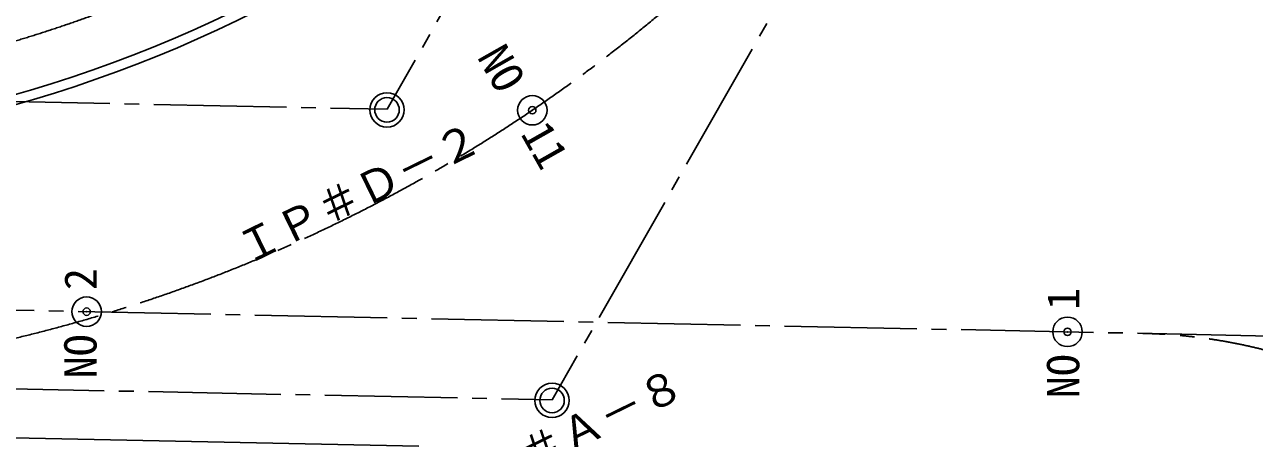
# Model space of a CAD drawing. Units: millimetres, scale not verified. Extents: x -120450 to 121350, y -84600 to 84600.
# Drawn here: x -20461 to 4610, y -8117 to 317 of the extents above; entities that cross this region are included whole.
import ezdxf
from ezdxf.enums import TextEntityAlignment as Align

# ---------------------------------------------------------------- set-up
doc = ezdxf.new("R2010")
doc.units = ezdxf.units.MM
doc.header["$LTSCALE"] = 300
doc.header["$PDMODE"] = 32
doc.header["$PDSIZE"] = 150
doc.linetypes.add('CHAIN2', pattern=[12, 9, -1, 1, -1])
doc.layers.add('1-8', color=7, linetype='Continuous')
doc.layers.add('3-0', color=6, linetype='Continuous')
doc.styles.add('ＭＳ ゴシック', font='')
doc.styles.get('ＭＳ ゴシック').set_extended_font_data('MS Gothic')

msp = doc.modelspace()

# ---------------------------------------------------------------- linework, layer by layer
at = {"layer": '1-8', "linetype": 'CHAIN2'}
for p, q in [((-5367.3, 12101.8), (-13071.7, -1408.8)), ((-279.2, 9200.4), (-9707.1, -7332.7)), ((-28621.3, -1088.9), (-13071.7, -1408.8)), ((-40961.7, -5085.9), (14586.6, -6228.7)), ((-28735.4, -6941.2), (-9707.1, -7332.7))]:
    msp.add_line(p, q, dxfattribs=at)
at = {"layer": '1-8', "color": 3}
for centre in [(-13073.2, -1420.1), (-9708.7, -7344), (-9708.7, -7344)]:
    msp.add_circle(centre, 350, dxfattribs=at)
at = {"layer": '1-8'}
for centre, radius in [((-13073.2, -1420.1), 250), ((-10110.8, -1428.3), 300), ((-19196.5, -5533.7), 300), ((799.3, -5945), 300), ((-9708.7, -7344), 250), ((-9708.7, -7344), 250)]:
    msp.add_circle(centre, radius, dxfattribs=at)
at = {"layer": '1-8', "linetype": 'CHAIN2'}
for centre, radius, start, end in [((-28083.4, 25055.6), 26150, 268.82137, 330.30617), ((-28077.1, 25052.1), 32000, 268.82137, 330.30617), ((2106.7, -16974.3), 11000, 352.66183, 88.81921)]:
    msp.add_arc(centre, radius, start, end, dxfattribs=at)
at = {"layer": '1-8'}
for p in [(-10110.8, -1428.3), (-19196.5, -5533.7), (799.3, -5945)]:
    msp.add_point(p, dxfattribs=at)
at = {"layer": '3-0'}
msp.add_line((-37893, -7749.5), (-12425.8, -8273.5), dxfattribs=at)
for radius, end in [(24900, 298.38815), (27400, 298.68703), (27200, 298.66515)]:
    msp.add_arc((-28083.4, 25055.6), radius, 268.82137, end, dxfattribs=at)

# ---------------------------------------------------------------- texts
at = {"layer": '1-8', "style": 'ＭＳ ゴシック'}
for s, rotation, p in [('NO\u300011', 299.561, (-11418.4, -441.9)), ('ＩＰ＃Ｄ－２', 26.042, (-15849.6, -4777.2)), ('NO\u30002', 90, (-18795.5, -6891.7)), ('NO\u30001', 90, (1238.8, -7296.8)), ('ＩＰ＃Ａ－８', 26.042, (-11713.4, -9785.7))]:
    msp.add_text(s, height=659.8, rotation=rotation, dxfattribs=at).set_placement(p, align=Align.BOTTOM_LEFT)

doc.saveas('drawing.dxf')
